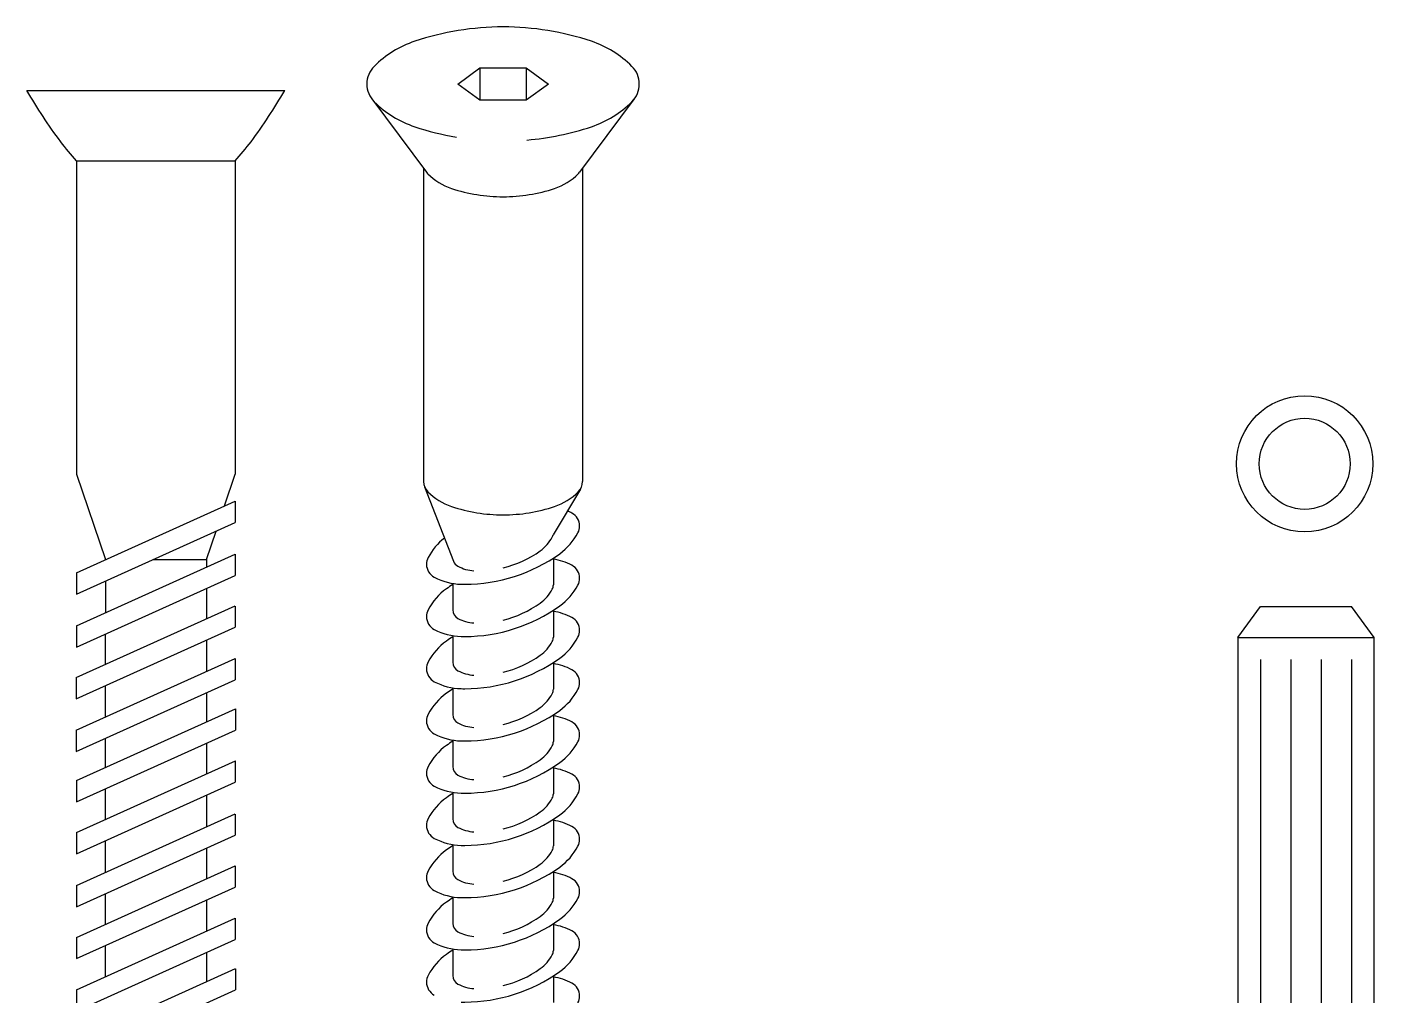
# Model space of a CAD drawing. Header units: inches. Extents: x -17664 to 660, y -8707 to 2166.
# Drawn here: x 465.61 to 471.55, y 539.81 to 544.08 of the extents above; entities that cross this region are included whole.
import ezdxf

# ---------------------------------------------------------------- set-up
doc = ezdxf.new("R2010")
doc.units = ezdxf.units.IN
doc.header["$MEASUREMENT"] = 0
doc.layers.add('Livello 1', color=7, linetype='Continuous')

msp = doc.modelspace()

# ---------------------------------------------------------------- linework, layer by layer
at = {"color": 2}
for p, q in [((465.613, 543.7986), (466.7486, 543.7986)), ((465.8309, 543.4881), (465.8309, 542.1087)), ((465.8309, 543.4881), (466.5308, 543.4881)), ((466.5308, 543.4881), (466.5308, 542.1087)), ((465.8309, 542.1087), (465.9592, 541.7325)), ((466.4837, 541.9691), (466.5308, 542.1087)), ((465.8309, 541.6746), (466.5308, 541.9903)), ((466.5307, 541.9899), (466.5307, 541.8961)), ((465.8309, 541.5808), (466.5307, 541.8961)), ((466.4039, 541.7325), (466.4463, 541.8581)), ((465.8307, 541.4407), (466.5306, 541.7564)), ((466.5305, 541.756), (466.5305, 541.6622)), ((466.1675, 541.7325), (466.4039, 541.7325)), ((466.4039, 541.7325), (466.4039, 541.6992)), ((465.8307, 541.3469), (466.5305, 541.6622)), ((465.8309, 541.6746), (465.8309, 541.6746)), ((465.8309, 541.6746), (465.8309, 541.5808)), ((465.9592, 541.6387), (465.9592, 541.4987)), ((466.4039, 541.6052), (466.4039, 541.4714)), ((465.8306, 541.2128), (466.5305, 541.5285)), ((466.5304, 541.5281), (466.5304, 541.4344)), ((465.8306, 541.1191), (466.5304, 541.4344)), ((465.8307, 541.4407), (465.8307, 541.3469)), ((465.9592, 541.2709), (465.9592, 541.4048)), ((466.4039, 541.3774), (466.4039, 541.24)), ((465.8306, 540.9815), (466.5305, 541.2972)), ((466.5304, 541.2967), (466.5304, 541.203)), ((465.8306, 541.2128), (465.8306, 541.1191)), ((465.8306, 540.8877), (466.5304, 541.203)), ((465.9592, 541.0395), (465.9592, 541.177)), ((466.4039, 541.146), (466.4038, 541.0175)), ((465.8318, 540.7595), (466.5318, 541.0752)), ((466.5316, 541.0748), (466.5316, 540.9811)), ((465.8306, 540.9815), (465.8306, 540.8877)), ((465.8318, 540.6658), (466.5316, 540.9811)), ((465.9592, 540.817), (465.9592, 540.9456)), ((466.4038, 540.9235), (466.4038, 540.7891)), ((465.831, 540.5308), (466.531, 540.8465)), ((466.5308, 540.8461), (466.5308, 540.7523)), ((465.831, 540.437), (466.5308, 540.7523)), ((465.8318, 540.7595), (465.8318, 540.6658)), ((465.9592, 540.5886), (465.9592, 540.7232)), ((466.4038, 540.6951), (466.4038, 540.5553)), ((465.8308, 540.2969), (466.5308, 540.6126)), ((466.5306, 540.6122), (466.5306, 540.5184)), ((465.8308, 540.2031), (466.5306, 540.5184)), ((465.831, 540.5308), (465.831, 540.437)), ((465.9592, 540.3548), (465.9592, 540.4948)), ((466.4038, 540.4612), (466.4038, 540.3275)), ((465.8307, 540.069), (466.5307, 540.3847)), ((466.5305, 540.3843), (466.5305, 540.2905)), ((465.8307, 539.9752), (466.5305, 540.2905)), ((465.8308, 540.2969), (465.8308, 540.2031)), ((465.9592, 540.127), (465.9592, 540.2609)), ((466.4038, 540.2334), (466.4038, 540.0961)), ((465.8307, 539.8376), (466.5307, 540.1533)), ((466.5305, 540.1529), (466.5305, 540.0591)), ((465.8307, 540.069), (465.8307, 539.9752)), ((465.8307, 539.7439), (466.5305, 540.0591)), ((465.9592, 539.8956), (465.9592, 540.0331)), ((466.4038, 540.002), (466.4038, 539.8736)), ((465.832, 539.6157), (466.532, 539.9314)), ((466.5318, 539.931), (466.5318, 539.8372)), ((465.8307, 539.8376), (465.8307, 539.7439)), ((465.832, 539.5219), (466.5318, 539.8372))]:
    msp.add_line(p, q, dxfattribs=at)
at = {"color": 1}
for p, q in [((470.9467, 541.3899), (471.047, 541.5254)), ((471.5467, 541.3899), (471.448, 541.5254)), ((470.9467, 541.3899), (471.5467, 541.3899)), ((470.9467, 541.3899), (470.9467, 536.6766)), ((471.5467, 536.6766), (471.5467, 541.3899)), ((471.047, 541.2932), (471.047, 536.786)), ((471.1807, 541.2932), (471.1807, 536.786)), ((471.3144, 541.2932), (471.3144, 536.786)), ((471.448, 541.2932), (471.448, 536.786))]:
    msp.add_line(p, q, dxfattribs=at)
at = {"color": 1, "linetype": 'Continuous'}
msp.add_line((471.047, 541.5254), (471.448, 541.5254), dxfattribs=at)
for radius in [0.3, 0.2005]:
    msp.add_circle((471.241, 542.1544), radius, dxfattribs=at)
at = {"color": 2}
for points in [[(465.8309, 543.4881), (465.7616, 543.5729), (465.613, 543.7986)], [(466.5308, 543.4881), (466.6001, 543.5729), (466.7486, 543.7986)]]:
    msp.add_spline(points, degree=3, dxfattribs=at)
at = {"layer": 'Livello 1', "color": 7, "lineweight": 25, "true_color": 0xffffff}
for points in [[(467.5103, 543.827), (467.6084, 543.8979)], [(467.6084, 543.8979), (467.6084, 543.7561)], [(467.6084, 543.8979), (467.8121, 543.8979)], [(467.8121, 543.8979), (467.8121, 543.7561)], [(467.8121, 543.8979), (467.9102, 543.827)], [(467.6084, 543.7561), (467.5103, 543.827)], [(467.9102, 543.827), (467.8121, 543.756)], [(467.1321, 543.7611), (467.373, 543.4386)], [(468.2884, 543.7611), (468.0475, 543.4386)], [(467.8121, 543.7561), (467.6084, 543.7561)], [(467.3603, 543.4557), (467.3603, 542.0762)], [(468.0602, 543.4557), (468.0602, 542.0762)], [(467.3646, 542.053), (467.4915, 541.7254)], [(468.0511, 542.0432), (467.9306, 541.8413)], [(467.9319, 541.7395), (467.9319, 541.6216)], [(467.4886, 541.6276), (467.4886, 541.5107)], [(467.9319, 541.5095), (467.9319, 541.3917)], [(467.4886, 541.3976), (467.4886, 541.2807)], [(467.9319, 541.2795), (467.9319, 541.1616)], [(467.4886, 541.1676), (467.4886, 541.0507)], [(467.9319, 541.0495), (467.9319, 540.9317)], [(467.4886, 540.9376), (467.4886, 540.8207)], [(467.9319, 540.8195), (467.9319, 540.7016)], [(467.4886, 540.7076), (467.4886, 540.5907)], [(467.9319, 540.5895), (467.9319, 540.4716)], [(467.4886, 540.4776), (467.4886, 540.3607)], [(467.9319, 540.3595), (467.9319, 540.2416)], [(467.4886, 540.2476), (467.4886, 540.1306)], [(467.9319, 540.1295), (467.9319, 540.0116)], [(467.4886, 540.0176), (467.4886, 539.9006)], [(467.9319, 539.8995), (467.9319, 539.7817)]]:
    msp.add_lwpolyline(points, dxfattribs=at)
for points in [[(468.0996, 544.0151), (467.974, 544.057), (467.8426, 544.0783), (467.7103, 544.0783), (467.5779, 544.0783), (467.4465, 544.057), (467.3209, 544.0151)], [(467.1425, 543.9048), (467.1219, 543.8842), (467.1102, 543.8562), (467.1102, 543.827), (467.1102, 543.7978), (467.1219, 543.7698), (467.1425, 543.7491)], [(468.278, 543.7492), (468.2986, 543.7698), (468.3102, 543.7978), (468.3102, 543.827), (468.3102, 543.8562), (468.2986, 543.8842), (468.278, 543.9048)], [(467.4831, 543.3673), (467.5564, 543.3429), (467.6331, 543.3304), (467.7102, 543.3304), (467.7875, 543.3304), (467.8642, 543.3429), (467.9374, 543.3673)], [(467.4831, 541.9664), (467.5564, 541.942), (467.6331, 541.9296), (467.7102, 541.9296), (467.7875, 541.9296), (467.8642, 541.942), (467.9374, 541.9664)], [(468.0401, 541.8507), (468.045, 541.8599), (468.0475, 541.8702), (468.0475, 541.8807), (468.0475, 541.9044), (468.0343, 541.9263), (468.0132, 541.9374)], [(467.3805, 541.7417), (467.3756, 541.7324), (467.373, 541.7222), (467.373, 541.7117), (467.373, 541.6879), (467.3862, 541.6661), (467.4073, 541.6549)], [(467.5257, 541.6242), (467.5309, 541.6242), (467.5361, 541.6241), (467.5413, 541.6241), (467.6914, 541.6241), (467.8377, 541.671), (467.9597, 541.7584)], [(468.0401, 541.6206), (468.045, 541.6299), (468.0475, 541.6402), (468.0475, 541.6506), (468.0475, 541.6744), (468.0343, 541.6963), (468.0132, 541.7074)], [(467.3805, 541.5117), (467.3756, 541.5024), (467.373, 541.4921), (467.373, 541.4817), (467.373, 541.4579), (467.3862, 541.436), (467.4073, 541.4249)], [(467.5257, 541.3942), (467.5309, 541.3941), (467.5361, 541.3941), (467.5413, 541.3941), (467.6914, 541.3941), (467.8377, 541.441), (467.9597, 541.5285)], [(468.0401, 541.3906), (468.045, 541.3999), (468.0475, 541.4102), (468.0475, 541.4206), (468.0475, 541.4444), (468.0343, 541.4663), (468.0132, 541.4774)], [(467.3805, 541.2817), (467.3756, 541.2724), (467.373, 541.2622), (467.373, 541.2517), (467.373, 541.2279), (467.3862, 541.206), (467.4073, 541.195)], [(467.5257, 541.1642), (467.5309, 541.1641), (467.5361, 541.1641), (467.5413, 541.1641), (467.6914, 541.1641), (467.8377, 541.2111), (467.9597, 541.2985)], [(468.0401, 541.1607), (468.045, 541.1699), (468.0475, 541.1802), (468.0475, 541.1906), (468.0475, 541.2144), (468.0343, 541.2363), (468.0132, 541.2474)], [(467.3805, 541.0517), (467.3756, 541.0424), (467.373, 541.0321), (467.373, 541.0217), (467.373, 540.9979), (467.3862, 540.976), (467.4073, 540.9649)], [(467.5257, 540.9342), (467.5309, 540.9341), (467.5361, 540.934), (467.5413, 540.934), (467.6914, 540.934), (467.8377, 540.981), (467.9597, 541.0684)], [(468.0401, 540.9306), (468.045, 540.9399), (468.0475, 540.9502), (468.0475, 540.9606), (468.0475, 540.9844), (468.0343, 541.0063), (468.0132, 541.0174)], [(467.3805, 540.8217), (467.3756, 540.8124), (467.373, 540.8021), (467.373, 540.7917), (467.373, 540.7679), (467.3862, 540.746), (467.4073, 540.7349)], [(467.5257, 540.7042), (467.5309, 540.7041), (467.5361, 540.704), (467.5413, 540.704), (467.6914, 540.704), (467.8377, 540.7511), (467.9597, 540.8384)], [(468.0401, 540.7007), (468.045, 540.7099), (468.0475, 540.7202), (468.0475, 540.7306), (468.0475, 540.7544), (468.0343, 540.7763), (468.0132, 540.7874)], [(467.3805, 540.5917), (467.3756, 540.5824), (467.373, 540.5722), (467.373, 540.5617), (467.373, 540.5379), (467.3862, 540.516), (467.4073, 540.5049)], [(467.5257, 540.4742), (467.5309, 540.4741), (467.5361, 540.474), (467.5413, 540.474), (467.6914, 540.474), (467.8377, 540.521), (467.9597, 540.6085)], [(468.0401, 540.4707), (468.045, 540.4799), (468.0475, 540.4901), (468.0475, 540.5006), (468.0475, 540.5244), (468.0343, 540.5463), (468.0132, 540.5574)], [(467.5257, 540.2442), (467.5309, 540.2441), (467.5361, 540.2441), (467.5413, 540.2441), (467.6914, 540.2441), (467.8377, 540.291), (467.9597, 540.3785)], [(467.3805, 540.3617), (467.3756, 540.3524), (467.373, 540.3421), (467.373, 540.3317), (467.373, 540.3079), (467.3862, 540.2859), (467.4073, 540.2749)], [(468.0401, 540.2407), (468.045, 540.2499), (468.0475, 540.2601), (468.0475, 540.2706), (468.0475, 540.2944), (468.0343, 540.3163), (468.0132, 540.3274)], [(467.5257, 540.0142), (467.5309, 540.0141), (467.5361, 540.014), (467.5413, 540.014), (467.6914, 540.014), (467.8377, 540.061), (467.9597, 540.1484)], [(467.3805, 540.1317), (467.3756, 540.1224), (467.373, 540.1121), (467.373, 540.1017), (467.373, 540.0779), (467.3862, 540.056), (467.4073, 540.0449)], [(468.0401, 540.0107), (468.045, 540.0199), (468.0475, 540.0302), (468.0475, 540.0406), (468.0475, 540.0644), (468.0343, 540.0863), (468.0132, 540.0974)], [(467.5257, 539.7842), (467.5309, 539.7841), (467.5361, 539.784), (467.5413, 539.784), (467.6914, 539.784), (467.8377, 539.831), (467.9597, 539.9184)], [(467.3805, 539.9016), (467.3756, 539.8924), (467.373, 539.8821), (467.373, 539.8717), (467.373, 539.8478), (467.3862, 539.826), (467.4073, 539.8149)], [(468.0401, 539.7806), (468.045, 539.7899), (468.0475, 539.8002), (468.0475, 539.8106), (468.0475, 539.8344), (468.0343, 539.8563), (468.0132, 539.8674)]]:
    msp.add_open_spline(points, degree=3, knots=[0, 0, 0, 0, 1, 1, 1, 2, 2, 2, 2], dxfattribs=at)
for points in [[(467.3209, 544.0151), (467.2537, 543.9927), (467.1926, 543.9549), (467.1425, 543.9048)], [(468.278, 543.9048), (468.2279, 543.9549), (468.1668, 543.9927), (468.0996, 544.0151)], [(467.1425, 543.7492), (467.1926, 543.699), (467.2537, 543.6613), (467.3209, 543.6388)], [(468.0996, 543.6388), (468.1668, 543.6613), (468.2279, 543.699), (468.278, 543.7491)], [(467.3209, 543.6388), (467.3213, 543.6388), (467.3216, 543.6387), (467.322, 543.6386)], [(467.3209, 543.6388), (467.3809, 543.6189), (467.4423, 543.6036), (467.5047, 543.593)], [(467.8155, 543.5802), (467.9122, 543.5885), (468.0075, 543.6082), (468.0996, 543.6388)], [(467.373, 543.4386), (467.3749, 543.4361), (467.3769, 543.4338), (467.3791, 543.4316)], [(467.3791, 543.4316), (467.4083, 543.4023), (467.4439, 543.3803), (467.4831, 543.3672)], [(467.9374, 543.3673), (467.9766, 543.3804), (468.0122, 543.4024), (468.0414, 543.4316)], [(468.0414, 543.4316), (468.0436, 543.4337), (468.0456, 543.4361), (468.0475, 543.4385)], [(467.3603, 542.0762), (467.3603, 542.0592), (467.367, 542.0428), (467.3791, 542.0308)], [(468.0414, 542.0308), (468.0535, 542.0428), (468.0602, 542.0591), (468.0602, 542.0762)], [(467.3791, 542.0308), (467.4083, 542.0015), (467.4439, 541.9795), (467.4831, 541.9664)], [(467.9374, 541.9664), (467.9766, 541.9795), (468.0122, 542.0015), (468.0414, 542.0308)], [(468.0133, 541.9374), (468.0068, 541.9408), (468.0002, 541.9439), (467.9935, 541.9467)], [(467.452, 541.8273), (467.4224, 541.8041), (467.398, 541.7749), (467.3805, 541.7417)], [(467.8741, 541.7714), (467.8962, 541.7872), (467.9143, 541.8079), (467.927, 541.8319)], [(467.927, 541.8319), (467.9286, 541.8349), (467.9297, 541.8381), (467.9306, 541.8413)], [(467.9596, 541.7584), (467.9933, 541.7826), (468.0207, 541.8141), (468.04, 541.8507)], [(467.7103, 541.6963), (467.7692, 541.7106), (467.8248, 541.7361), (467.8742, 541.7714)], [(467.4915, 541.7254), (467.4952, 541.7159), (467.5021, 541.7081), (467.5112, 541.7034)], [(467.5112, 541.7034), (467.533, 541.6918), (467.5572, 541.685), (467.5819, 541.6835)], [(468.0133, 541.7074), (467.9877, 541.7209), (467.9603, 541.7301), (467.9319, 541.7347)], [(467.4073, 541.6549), (467.4438, 541.6356), (467.4844, 541.6251), (467.5257, 541.6242)], [(467.4886, 541.6228), (467.4792, 541.6167), (467.47, 541.6104), (467.4609, 541.6039)], [(467.4609, 541.6039), (467.4272, 541.5798), (467.3997, 541.5483), (467.3805, 541.5117)], [(467.8741, 541.5414), (467.8962, 541.5572), (467.9143, 541.578), (467.927, 541.602)], [(467.927, 541.602), (467.9302, 541.608), (467.9319, 541.6148), (467.9319, 541.6217)], [(467.9596, 541.5285), (467.9933, 541.5525), (468.0207, 541.5841), (468.04, 541.6207)], [(467.4886, 541.5107), (467.4886, 541.495), (467.4973, 541.4807), (467.5112, 541.4734)], [(467.7103, 541.4663), (467.7692, 541.4806), (467.8248, 541.5061), (467.8742, 541.5414)], [(468.0133, 541.4774), (467.9877, 541.4909), (467.9603, 541.5001), (467.9319, 541.5047)], [(467.5112, 541.4733), (467.533, 541.4618), (467.5572, 541.455), (467.5819, 541.4535)], [(467.4073, 541.4249), (467.4438, 541.4056), (467.4844, 541.3951), (467.5257, 541.3942)], [(467.4886, 541.3928), (467.4792, 541.3867), (467.47, 541.3804), (467.4609, 541.3739)], [(467.927, 541.372), (467.9302, 541.378), (467.9319, 541.3848), (467.9319, 541.3917)], [(467.9596, 541.2984), (467.9933, 541.3225), (468.0207, 541.3541), (468.04, 541.3907)], [(467.4609, 541.3739), (467.4272, 541.3498), (467.3997, 541.3182), (467.3805, 541.2817)], [(467.8741, 541.3114), (467.8962, 541.3272), (467.9143, 541.348), (467.927, 541.372)], [(467.4886, 541.2806), (467.4886, 541.265), (467.4973, 541.2506), (467.5112, 541.2433)], [(467.7103, 541.2363), (467.7692, 541.2505), (467.8248, 541.2761), (467.8742, 541.3114)], [(468.0133, 541.2474), (467.9877, 541.2608), (467.9603, 541.2701), (467.9319, 541.2747)], [(467.5112, 541.2433), (467.533, 541.2318), (467.5572, 541.225), (467.5819, 541.2235)], [(467.4073, 541.195), (467.4438, 541.1756), (467.4844, 541.1651), (467.5257, 541.1642)], [(467.4886, 541.1628), (467.4792, 541.1567), (467.47, 541.1504), (467.4609, 541.1439)], [(467.927, 541.142), (467.9302, 541.148), (467.9319, 541.1548), (467.9319, 541.1617)], [(467.9596, 541.0685), (467.9933, 541.0925), (468.0207, 541.1241), (468.04, 541.1606)], [(467.4609, 541.1439), (467.4272, 541.1198), (467.3997, 541.0882), (467.3805, 541.0517)], [(467.8741, 541.0814), (467.8962, 541.0972), (467.9143, 541.1179), (467.927, 541.142)], [(467.4886, 541.0507), (467.4886, 541.035), (467.4973, 541.0206), (467.5112, 541.0133)], [(467.7103, 541.0063), (467.7692, 541.0206), (467.8248, 541.0461), (467.8742, 541.0814)], [(468.0133, 541.0174), (467.9877, 541.0308), (467.9603, 541.0401), (467.9319, 541.0447)], [(467.5112, 541.0133), (467.533, 541.0018), (467.5572, 540.995), (467.5819, 540.9935)], [(467.4609, 540.9139), (467.4272, 540.8898), (467.3997, 540.8582), (467.3805, 540.8217)], [(467.4073, 540.9649), (467.4438, 540.9456), (467.4844, 540.9351), (467.5257, 540.9342)], [(467.4886, 540.9328), (467.4792, 540.9267), (467.47, 540.9204), (467.4609, 540.9139)], [(467.8741, 540.8514), (467.8962, 540.8672), (467.9143, 540.8879), (467.927, 540.912)], [(467.927, 540.912), (467.9302, 540.9181), (467.9319, 540.9248), (467.9319, 540.9317)], [(467.9596, 540.8385), (467.9933, 540.8625), (468.0207, 540.8941), (468.04, 540.9306)], [(467.4886, 540.8207), (467.4886, 540.805), (467.4973, 540.7907), (467.5112, 540.7834)], [(467.7103, 540.7763), (467.7692, 540.7906), (467.8248, 540.8161), (467.8742, 540.8514)], [(468.0133, 540.7874), (467.9877, 540.8008), (467.9603, 540.8101), (467.9319, 540.8147)], [(467.4073, 540.7349), (467.4438, 540.7156), (467.4844, 540.7051), (467.5257, 540.7042)], [(467.5112, 540.7834), (467.533, 540.7718), (467.5572, 540.765), (467.5819, 540.7635)], [(467.4609, 540.6839), (467.4272, 540.6598), (467.3997, 540.6282), (467.3805, 540.5917)], [(467.4886, 540.7028), (467.4792, 540.6967), (467.47, 540.6904), (467.4609, 540.6839)], [(467.8741, 540.6214), (467.8962, 540.6372), (467.9143, 540.6579), (467.927, 540.682)], [(467.927, 540.682), (467.9302, 540.688), (467.9319, 540.6948), (467.9319, 540.7017)], [(467.9596, 540.6085), (467.9933, 540.6325), (468.0207, 540.6641), (468.04, 540.7007)], [(467.7103, 540.5463), (467.7692, 540.5606), (467.8248, 540.5861), (467.8742, 540.6213)], [(467.4886, 540.5907), (467.4886, 540.575), (467.4973, 540.5606), (467.5112, 540.5533)], [(468.0133, 540.5574), (467.9877, 540.5708), (467.9603, 540.5801), (467.9319, 540.5847)], [(467.4073, 540.5049), (467.4438, 540.4856), (467.4844, 540.4751), (467.5257, 540.4742)], [(467.5112, 540.5534), (467.533, 540.5418), (467.5572, 540.535), (467.5819, 540.5335)], [(467.4609, 540.4539), (467.4272, 540.4298), (467.3997, 540.3982), (467.3805, 540.3616)], [(467.4886, 540.4728), (467.4792, 540.4667), (467.47, 540.4604), (467.4609, 540.4538)], [(467.8741, 540.3913), (467.8962, 540.4072), (467.9143, 540.4279), (467.927, 540.452)], [(467.927, 540.4519), (467.9302, 540.458), (467.9319, 540.4648), (467.9319, 540.4716)], [(467.9596, 540.3784), (467.9933, 540.4025), (468.0207, 540.4341), (468.04, 540.4707)], [(467.7103, 540.3163), (467.7692, 540.3305), (467.8248, 540.356), (467.8742, 540.3913)], [(467.4886, 540.3607), (467.4886, 540.345), (467.4973, 540.3306), (467.5112, 540.3233)], [(467.5112, 540.3233), (467.533, 540.3118), (467.5572, 540.305), (467.5819, 540.3035)], [(468.0133, 540.3274), (467.9877, 540.3408), (467.9603, 540.3501), (467.9319, 540.3547)], [(467.4073, 540.2749), (467.4438, 540.2556), (467.4844, 540.2451), (467.5257, 540.2442)], [(467.4609, 540.2238), (467.4272, 540.1998), (467.3997, 540.1682), (467.3805, 540.1316)], [(467.4886, 540.2428), (467.4792, 540.2367), (467.47, 540.2304), (467.4609, 540.2238)], [(467.8741, 540.1613), (467.8962, 540.1772), (467.9143, 540.198), (467.927, 540.2219)], [(467.927, 540.222), (467.9302, 540.228), (467.9319, 540.2348), (467.9319, 540.2416)], [(467.9596, 540.1484), (467.9933, 540.1725), (468.0207, 540.2041), (468.04, 540.2406)], [(467.7103, 540.0863), (467.7692, 540.1006), (467.8248, 540.126), (467.8742, 540.1613)], [(467.4886, 540.1306), (467.4886, 540.115), (467.4973, 540.1007), (467.5112, 540.0933)], [(467.5112, 540.0933), (467.533, 540.0818), (467.5572, 540.075), (467.5819, 540.0734)], [(468.0133, 540.0974), (467.9877, 540.1109), (467.9603, 540.12), (467.9319, 540.1247)], [(467.4073, 540.0449), (467.4438, 540.0256), (467.4844, 540.0151), (467.5257, 540.0142)], [(467.4609, 539.9938), (467.4272, 539.9698), (467.3997, 539.9382), (467.3805, 539.9017)], [(467.4886, 540.0128), (467.4792, 540.0067), (467.47, 540.0004), (467.4609, 539.9938)], [(467.8741, 539.9314), (467.8962, 539.9472), (467.9143, 539.9679), (467.927, 539.992)], [(467.927, 539.992), (467.9302, 539.998), (467.9319, 540.0048), (467.9319, 540.0116)], [(467.9596, 539.9184), (467.9933, 539.9425), (468.0207, 539.9741), (468.04, 540.0107)], [(467.7103, 539.8563), (467.7692, 539.8705), (467.8248, 539.896), (467.8742, 539.9313)], [(467.4886, 539.9006), (467.4886, 539.885), (467.4973, 539.8706), (467.5112, 539.8633)], [(467.5112, 539.8633), (467.533, 539.8518), (467.5572, 539.845), (467.5819, 539.8434)], [(468.0133, 539.8674), (467.9877, 539.8809), (467.9603, 539.89), (467.9319, 539.8947)]]:
    msp.add_open_spline(points, degree=3, dxfattribs=at)

doc.saveas('drawing.dxf')
